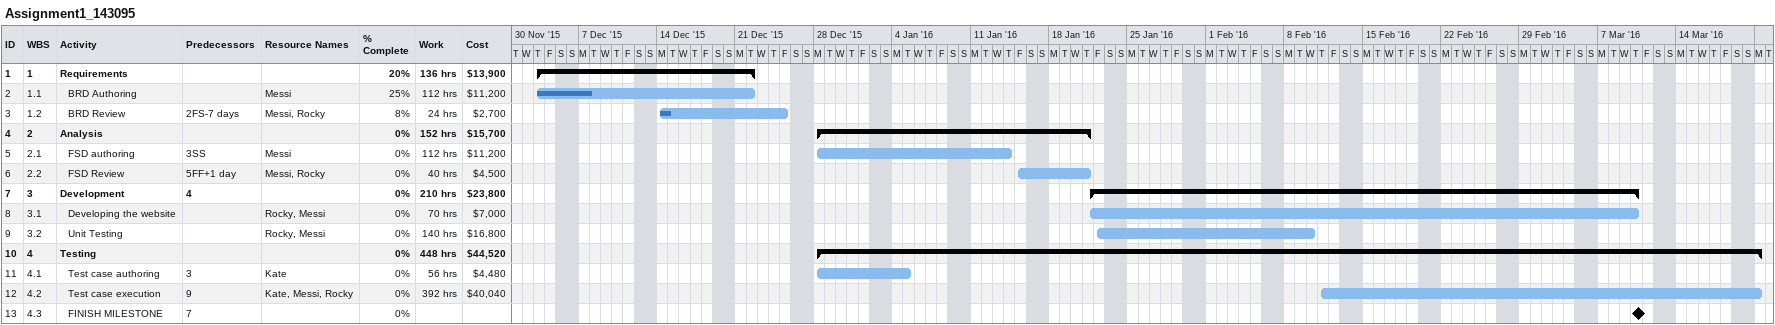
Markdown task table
Assignment1_143095

| ID | WBS | Task | Start | Finish | Predecessors | Resources | % complete | Work (h) | Cost ($) |
|---|---|---|---|---|---|---|---|---|---|
| 1 | 1 | **Requirements** | 2015-12-03 | 2015-12-22 |  |  | 20 | 136 | 13900 |
| 2 | 1.1 | BRD Authoring | 2015-12-03 | 2015-12-22 |  | Messi | 25 | 112 | 11200 |
| 3 | 1.2 | BRD Review | 2015-12-14 | 2015-12-25 | 2FS-7d | Messi, Rocky | 8 | 24 | 2700 |
| 4 | 2 | **Analysis** | 2015-12-28 | 2016-01-21 |  |  | 0 | 152 | 15700 |
| 5 | 2.1 | FSD authoring | 2015-12-28 | 2016-01-14 | 3SS | Messi | 0 | 112 | 11200 |
| 6 | 2.2 | FSD Review | 2016-01-15 | 2016-01-21 | 5FF+1d | Messi, Rocky | 0 | 40 | 4500 |
| 7 | 3 | **Development** | 2016-01-21 | 2016-03-10 | 4 |  | 0 | 210 | 23800 |
| 8 | 3.1 | Developing the website | 2016-01-21 | 2016-03-10 |  | Rocky, Messi | 0 | 70 | 7000 |
| 9 | 3.2 | Unit Testing | 2016-01-22 | 2016-02-10 |  | Rocky, Messi | 0 | 140 | 16800 |
| 10 | 4 | **Testing** | 2015-12-28 | 2016-03-21 |  |  | 0 | 448 | 44520 |
| 11 | 4.1 | Test case authoring | 2015-12-28 | 2016-01-05 | 3 | Kate | 0 | 56 | 4480 |
| 12 | 4.2 | Test case execution | 2016-02-11 | 2016-03-21 | 9 | Kate, Messi, Rocky | 0 | 392 | 40040 |
| 13 | 4.3 | FINISH MILESTONE (milestone) | 2016-03-10 | 2016-03-10 | 7 |  | 0 |  |  |
